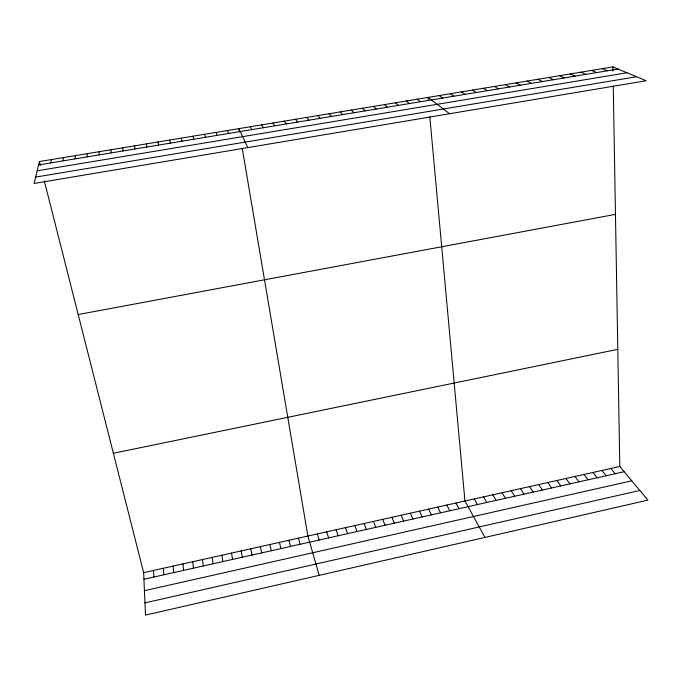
<?xml version="1.0" encoding="UTF-8"?>
<svg xmlns="http://www.w3.org/2000/svg" width="682" height="682" viewBox="0 0 682 682"><rect width="100%" height="100%" fill="white"/><g stroke="black" fill="none" stroke-linecap="round" stroke-linejoin="round"><path stroke-width="1.02" d="M111.03 152.93L111.047 149.725M99.052 154.916L99.205 151.685M87.04 156.903L87.322 153.646M74.986 158.897L75.395 155.615M62.889 160.901L63.435 157.585M50.758 162.904L51.44 159.562M39.403 161.549L34.1 183.475L646.178 80.74L612.922 66.896L39.403 161.549L40.383 165.419M144.959 602.888L639.835 490.469M144.431 590.706L631.771 480.81M143.646 572.667L619.81 466.471L647.9 500.136L145.488 615.104L143.646 572.667L44.287 180.824M143.936 579.257L624.183 471.714M113.374 453.266L617.79 349.337M78.191 314.538L615.462 214.37M37.16 170.807L627.005 72.761M35.643 177.107L636.562 76.734M38.584 164.925L618.054 69.035M602.317 68.652L607.347 70.809M591.669 70.408L596.605 72.582M580.996 72.164L585.829 74.372M570.288 73.937L575.02 76.154M559.555 75.711L564.176 77.953M548.78 77.484L553.298 79.751M537.97 79.265L542.386 81.559M527.135 81.056L531.44 83.366M516.257 82.854L520.46 85.182M505.353 84.653L509.445 87.006M494.416 86.461L498.397 88.839M483.436 88.268L487.315 90.672M472.43 90.084L476.198 92.513M461.382 91.908L465.039 94.355M450.308 93.741L453.854 96.205M439.191 95.574L442.627 98.063M449.608 113.732L428.04 97.415L428.322 100.493M417.188 99.205L420.402 101.737M406.302 100.996L409.405 103.562M395.381 102.803L398.373 105.386M384.426 104.61L387.308 107.219M373.438 106.426L376.208 109.052M362.415 108.242L365.075 110.893M351.358 110.066L353.907 112.743M340.275 111.899L342.705 114.602M329.15 113.732L331.461 116.46M610.884 468.457L615.19 473.726M601.942 470.452L606.179 475.746M317.991 115.573L320.19 118.327M592.973 472.456L597.134 477.767M583.988 474.459L588.072 479.796M306.798 117.423L308.878 120.194M574.969 476.471L578.984 481.833M565.932 478.483L569.879 483.87M556.879 480.503L560.74 485.916M295.57 119.273L297.531 122.069M547.791 482.532L551.585 487.971M538.686 484.561L542.403 490.026M529.556 486.598L533.196 492.089M284.3 121.132L286.15 123.954M520.4 488.644L523.964 494.152M511.219 490.69L514.714 496.232M502.012 492.745L505.43 498.303M273.005 122.999L274.735 125.846M492.788 494.8L496.129 500.392M483.529 496.863L486.795 502.481M474.254 498.934L477.443 504.569M261.675 124.866L263.278 127.739M484.936 537.425L464.954 501.006L429.822 116.844M455.908 503.026L458.935 508.721M446.829 505.047L449.788 510.767M250.303 126.741L251.794 129.64M437.733 507.076L440.615 512.821M428.611 509.113L431.416 514.876M419.473 511.15L422.192 516.947M247.779 147.61L238.896 128.625L239.425 131.754M410.3 513.196L412.951 519.019M401.11 515.242L403.676 521.091M391.894 517.306L394.384 523.171M227.456 130.518L228.7 133.459M382.653 519.36L385.066 525.259M373.395 521.432L375.722 527.348M364.103 523.503L366.353 529.445M215.981 132.41L217.106 135.386M354.793 525.575L356.967 531.551M345.459 527.655L347.547 533.656M204.472 134.311L205.47 137.304M336.098 529.744L338.11 535.771M326.712 531.841L328.639 537.893M317.309 533.938L319.15 540.016M192.921 136.212L193.799 139.239M319.202 575.352L307.872 536.043L242.238 148.326M298.418 538.149L300.097 544.287M288.929 540.263L290.532 546.427M181.335 138.131L182.085 141.174M279.424 542.386L280.933 548.575M269.893 544.509L271.317 550.732M260.336 546.64L261.675 552.889M169.716 140.049L170.338 143.118M250.754 548.78L252.008 555.054M241.147 550.928L242.315 557.228M231.513 553.076L232.596 559.402M158.054 141.967L158.548 145.07M221.855 555.225L222.852 561.584M212.17 557.39L213.074 563.775M202.452 559.555L203.279 565.966M146.357 143.902L146.732 147.031M192.716 561.721L193.449 568.166M182.955 563.903L183.603 570.374M173.168 566.086L173.722 572.582M134.627 145.837L134.865 148.991M163.356 568.277L163.825 574.807M153.518 570.467L153.893 577.023M122.854 147.781L122.965 150.961M612.922 66.896L612.99 70.945M613.254 86.068L619.81 466.471"/></g></svg>
